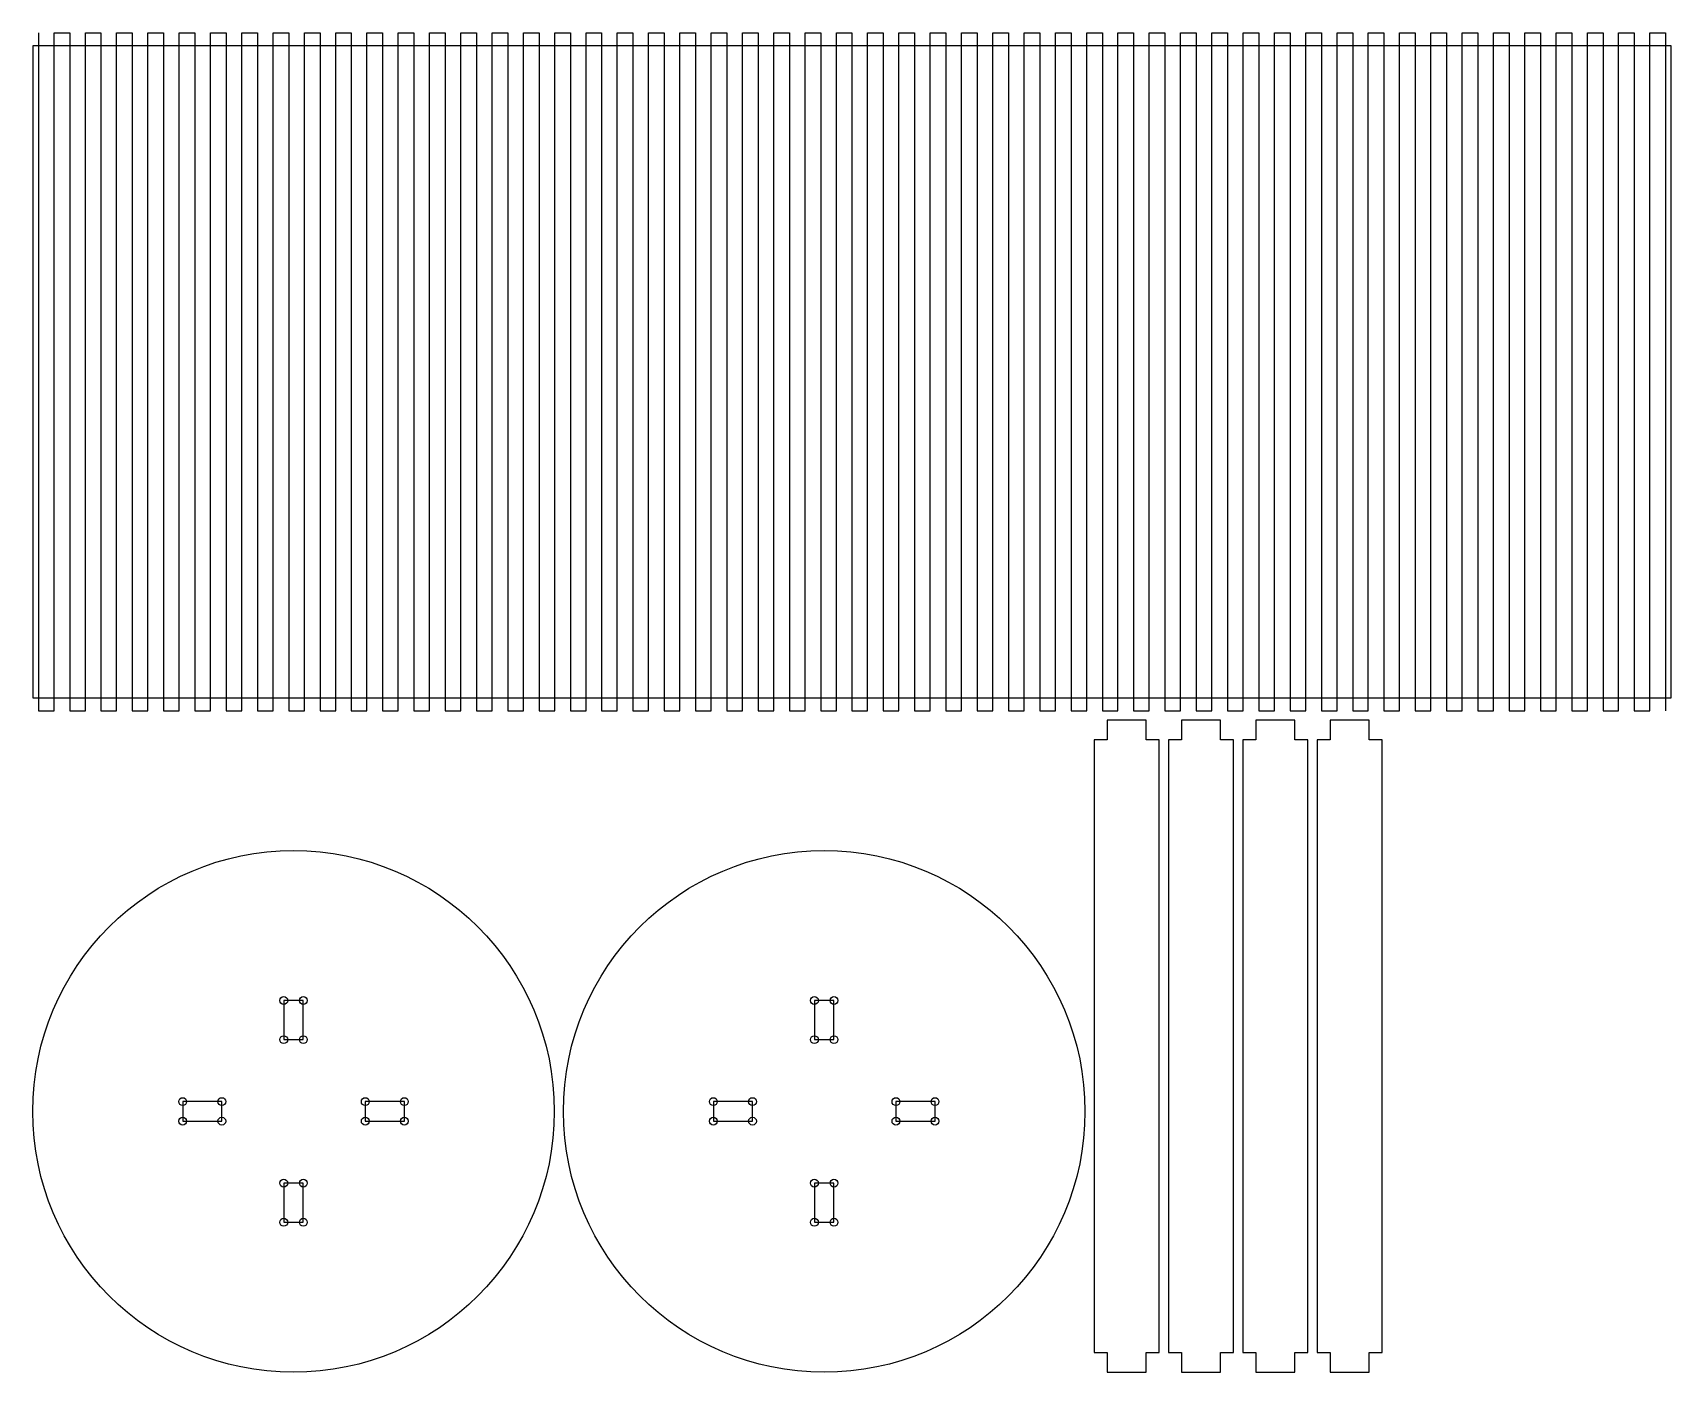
# Model space of a CAD drawing. Header units: millimetres. Extents: x 7 to 1264, y 7 to 1034.
import ezdxf

# ---------------------------------------------------------------- set-up
doc = ezdxf.new("R2010")
doc.units = ezdxf.units.MM
for name, color, linetype in [('ENCAIXE', 3, 'CONTINUOUS'), ('PERIMETRO', 7, 'CONTINUOUS'), ('RANHURAS', 1, 'CONTINUOUS')]:
    doc.layers.add(name, color=color, linetype=linetype)

msp = doc.modelspace()

# ---------------------------------------------------------------- linework, layer by layer
at = {"layer": 'ENCAIXE'}
for p, q in [((214.5, 292), (199.5, 292)), ((199.5, 292), (199.5, 262)), ((214.5, 262), (214.5, 292)), ((621.5, 292), (606.5, 292)), ((606.5, 292), (606.5, 262)), ((621.5, 262), (621.5, 292)), ((199.5, 262), (214.5, 262)), ((606.5, 262), (621.5, 262)), ((152, 214.5), (122, 214.5)), ((122, 214.5), (122, 199.5)), ((152, 199.5), (152, 214.5)), ((292, 214.5), (262, 214.5)), ((262, 214.5), (262, 199.5)), ((292, 199.5), (292, 214.5)), ((559, 214.5), (529, 214.5)), ((529, 214.5), (529, 199.5)), ((559, 199.5), (559, 214.5)), ((699, 214.5), (669, 214.5)), ((669, 214.5), (669, 199.5)), ((699, 199.5), (699, 214.5)), ((122, 199.5), (152, 199.5)), ((262, 199.5), (292, 199.5)), ((529, 199.5), (559, 199.5)), ((669, 199.5), (699, 199.5)), ((214.5, 152), (199.5, 152)), ((199.5, 152), (199.5, 122)), ((214.5, 122), (214.5, 152)), ((621.5, 152), (606.5, 152)), ((606.5, 152), (606.5, 122)), ((621.5, 122), (621.5, 152)), ((199.5, 122), (214.5, 122)), ((606.5, 122), (621.5, 122))]:
    msp.add_line(p, q, dxfattribs=at)
for centre in [(199.5, 292), (214.5, 292), (606.5, 292), (621.5, 292), (199.5, 262), (214.5, 262), (606.5, 262), (621.5, 262), (122, 214.5), (152, 214.5), (262, 214.5), (292, 214.5), (529, 214.5), (559, 214.5), (669, 214.5), (699, 214.5), (122, 199.5), (152, 199.5), (262, 199.5), (292, 199.5), (529, 199.5), (559, 199.5), (669, 199.5), (699, 199.5), (199.5, 152), (214.5, 152), (606.5, 152), (621.5, 152), (199.5, 122), (214.5, 122), (606.5, 122), (621.5, 122)]:
    msp.add_circle(centre, 3, dxfattribs=at)
at = {"layer": 'PERIMETRO'}
for p, q in [((1263.6371, 1024), (7, 1024)), ((7, 1024), (7, 524)), ((1263.6371, 524), (1263.6371, 1024)), ((7, 524), (1263.6371, 524)), ((861, 507), (831, 507)), ((831, 507), (831, 492)), ((861, 492), (861, 507)), ((918, 507), (888, 507)), ((888, 507), (888, 492)), ((918, 492), (918, 507)), ((975, 507), (945, 507)), ((945, 507), (945, 492)), ((975, 492), (975, 507)), ((1032, 507), (1002, 507)), ((1002, 507), (1002, 492)), ((1032, 492), (1032, 507)), ((831, 492), (821, 492)), ((821, 492), (821, 22)), ((871, 492), (861, 492)), ((871, 22), (871, 492)), ((888, 492), (878, 492)), ((878, 492), (878, 22)), ((928, 492), (918, 492)), ((928, 22), (928, 492)), ((945, 492), (935, 492)), ((935, 492), (935, 22)), ((985, 492), (975, 492)), ((985, 22), (985, 492)), ((1002, 492), (992, 492)), ((992, 492), (992, 22)), ((1042, 492), (1032, 492)), ((1042, 22), (1042, 492)), ((821, 22), (831, 22)), ((831, 22), (831, 7)), ((861, 7), (861, 22)), ((861, 22), (871, 22)), ((878, 22), (888, 22)), ((888, 22), (888, 7)), ((918, 7), (918, 22)), ((918, 22), (928, 22)), ((935, 22), (945, 22)), ((945, 22), (945, 7)), ((975, 7), (975, 22)), ((975, 22), (985, 22)), ((992, 22), (1002, 22)), ((1002, 22), (1002, 7)), ((1032, 7), (1032, 22)), ((1032, 22), (1042, 22)), ((831, 7), (861, 7)), ((888, 7), (918, 7)), ((945, 7), (975, 7)), ((1002, 7), (1032, 7))]:
    msp.add_line(p, q, dxfattribs=at)
for centre in [(207, 207), (614, 207)]:
    msp.add_circle(centre, 200, dxfattribs=at)
at = {"layer": 'RANHURAS'}
for p, q in [((11.3185, 1034), (11.3185, 514)), ((23.3185, 514), (23.3185, 1034)), ((23.3185, 1034), (35.3185, 1034)), ((35.3185, 1034), (35.3185, 514)), ((47.3185, 514), (47.3185, 1034)), ((47.3185, 1034), (59.3185, 1034)), ((59.3185, 1034), (59.3185, 514)), ((71.3185, 514), (71.3185, 1034)), ((71.3185, 1034), (83.3185, 1034)), ((83.3185, 1034), (83.3185, 514)), ((95.3185, 514), (95.3185, 1034)), ((95.3185, 1034), (107.3185, 1034)), ((107.3185, 1034), (107.3185, 514)), ((119.3185, 514), (119.3185, 1034)), ((119.3185, 1034), (131.3185, 1034)), ((131.3185, 1034), (131.3185, 514)), ((143.3185, 514), (143.3185, 1034)), ((143.3185, 1034), (155.3185, 1034)), ((155.3185, 1034), (155.3185, 514)), ((167.3185, 514), (167.3185, 1034)), ((167.3185, 1034), (179.3185, 1034)), ((179.3185, 1034), (179.3185, 514)), ((191.3185, 514), (191.3185, 1034)), ((191.3185, 1034), (203.3185, 1034)), ((203.3185, 1034), (203.3185, 514)), ((215.3185, 514), (215.3185, 1034)), ((215.3185, 1034), (227.3185, 1034)), ((227.3185, 1034), (227.3185, 514)), ((239.3185, 514), (239.3185, 1034)), ((239.3185, 1034), (251.3185, 1034)), ((251.3185, 1034), (251.3185, 514)), ((263.3185, 514), (263.3185, 1034)), ((263.3185, 1034), (275.3185, 1034)), ((275.3185, 1034), (275.3185, 514)), ((287.3185, 514), (287.3185, 1034)), ((287.3185, 1034), (299.3185, 1034)), ((299.3185, 1034), (299.3185, 514)), ((311.3185, 514), (311.3185, 1034)), ((311.3185, 1034), (323.3185, 1034)), ((323.3185, 1034), (323.3185, 514)), ((335.3185, 514), (335.3185, 1034)), ((335.3185, 1034), (347.3185, 1034)), ((347.3185, 1034), (347.3185, 514)), ((359.3185, 514), (359.3185, 1034)), ((359.3185, 1034), (371.3185, 1034)), ((371.3185, 1034), (371.3185, 514)), ((383.3185, 514), (383.3185, 1034)), ((383.3185, 1034), (395.3185, 1034)), ((395.3185, 1034), (395.3185, 514)), ((407.3185, 514), (407.3185, 1034)), ((407.3185, 1034), (419.3185, 1034)), ((419.3185, 1034), (419.3185, 514)), ((431.3185, 514), (431.3185, 1034)), ((431.3185, 1034), (443.3185, 1034)), ((443.3185, 1034), (443.3185, 514)), ((455.3185, 514), (455.3185, 1034)), ((455.3185, 1034), (467.3185, 1034)), ((467.3185, 1034), (467.3185, 514)), ((479.3185, 514), (479.3185, 1034)), ((479.3185, 1034), (491.3185, 1034)), ((491.3185, 1034), (491.3185, 514)), ((503.3185, 514), (503.3185, 1034)), ((503.3185, 1034), (515.3185, 1034)), ((515.3185, 1034), (515.3185, 514)), ((527.3185, 514), (527.3185, 1034)), ((527.3185, 1034), (539.3185, 1034)), ((539.3185, 1034), (539.3185, 514)), ((551.3185, 514), (551.3185, 1034)), ((551.3185, 1034), (563.3185, 1034)), ((563.3185, 1034), (563.3185, 514)), ((575.3185, 514), (575.3185, 1034)), ((575.3185, 1034), (587.3185, 1034)), ((587.3185, 1034), (587.3185, 514)), ((599.3185, 514), (599.3185, 1034)), ((599.3185, 1034), (611.3185, 1034)), ((611.3185, 1034), (611.3185, 514)), ((623.3185, 514), (623.3185, 1034)), ((623.3185, 1034), (635.3185, 1034)), ((635.3185, 1034), (635.3185, 514)), ((647.3185, 514), (647.3185, 1034)), ((647.3185, 1034), (659.3185, 1034)), ((659.3185, 1034), (659.3185, 514)), ((671.3185, 514), (671.3185, 1034)), ((671.3185, 1034), (683.3185, 1034)), ((683.3185, 1034), (683.3185, 514)), ((695.3185, 514), (695.3185, 1034)), ((695.3185, 1034), (707.3185, 1034)), ((707.3185, 1034), (707.3185, 514)), ((719.3185, 514), (719.3185, 1034)), ((719.3185, 1034), (731.3185, 1034)), ((731.3185, 1034), (731.3185, 514)), ((743.3185, 514), (743.3185, 1034)), ((743.3185, 1034), (755.3185, 1034)), ((755.3185, 1034), (755.3185, 514)), ((767.3185, 514), (767.3185, 1034)), ((767.3185, 1034), (779.3185, 1034)), ((779.3185, 1034), (779.3185, 514)), ((791.3185, 514), (791.3185, 1034)), ((791.3185, 1034), (803.3185, 1034)), ((803.3185, 1034), (803.3185, 514)), ((815.3185, 514), (815.3185, 1034)), ((815.3185, 1034), (827.3185, 1034)), ((827.3185, 1034), (827.3185, 514)), ((839.3185, 514), (839.3185, 1034)), ((839.3185, 1034), (851.3185, 1034)), ((851.3185, 1034), (851.3185, 514)), ((863.3185, 514), (863.3185, 1034)), ((863.3185, 1034), (875.3185, 1034)), ((875.3185, 1034), (875.3185, 514)), ((887.3185, 514), (887.3185, 1034)), ((887.3185, 1034), (899.3185, 1034)), ((899.3185, 1034), (899.3185, 514)), ((911.3185, 514), (911.3185, 1034)), ((911.3185, 1034), (923.3185, 1034)), ((923.3185, 1034), (923.3185, 514)), ((935.3185, 514), (935.3185, 1034)), ((935.3185, 1034), (947.3185, 1034)), ((947.3185, 1034), (947.3185, 514)), ((959.3185, 514), (959.3185, 1034)), ((959.3185, 1034), (971.3185, 1034)), ((971.3185, 1034), (971.3185, 514)), ((983.3185, 514), (983.3185, 1034)), ((983.3185, 1034), (995.3185, 1034)), ((995.3185, 1034), (995.3185, 514)), ((1007.3185, 514), (1007.3185, 1034)), ((1007.3185, 1034), (1019.3185, 1034)), ((1019.3185, 1034), (1019.3185, 514)), ((1031.3185, 514), (1031.3185, 1034)), ((1031.3185, 1034), (1043.3185, 1034)), ((1043.3185, 1034), (1043.3185, 514)), ((1055.3185, 514), (1055.3185, 1034)), ((1055.3185, 1034), (1067.3185, 1034)), ((1067.3185, 1034), (1067.3185, 514)), ((1079.3185, 514), (1079.3185, 1034)), ((1079.3185, 1034), (1091.3185, 1034)), ((1091.3185, 1034), (1091.3185, 514)), ((1103.3185, 514), (1103.3185, 1034)), ((1103.3185, 1034), (1115.3185, 1034)), ((1115.3185, 1034), (1115.3185, 514)), ((1127.3185, 514), (1127.3185, 1034)), ((1127.3185, 1034), (1139.3185, 1034)), ((1139.3185, 1034), (1139.3185, 514)), ((1151.3185, 514), (1151.3185, 1034)), ((1151.3185, 1034), (1163.3185, 1034)), ((1163.3185, 1034), (1163.3185, 514)), ((1175.3185, 514), (1175.3185, 1034)), ((1175.3185, 1034), (1187.3185, 1034)), ((1187.3185, 1034), (1187.3185, 514)), ((1199.3185, 514), (1199.3185, 1034)), ((1199.3185, 1034), (1211.3185, 1034)), ((1211.3185, 1034), (1211.3185, 514)), ((1223.3185, 514), (1223.3185, 1034)), ((1223.3185, 1034), (1235.3185, 1034)), ((1235.3185, 1034), (1235.3185, 514)), ((1247.3185, 514), (1247.3185, 1034)), ((1247.3185, 1034), (1259.3185, 1034)), ((1259.3185, 1034), (1259.3185, 514)), ((11.3185, 514), (23.3185, 514)), ((35.3185, 514), (47.3185, 514)), ((59.3185, 514), (71.3185, 514)), ((83.3185, 514), (95.3185, 514)), ((107.3185, 514), (119.3185, 514)), ((131.3185, 514), (143.3185, 514)), ((155.3185, 514), (167.3185, 514)), ((179.3185, 514), (191.3185, 514)), ((203.3185, 514), (215.3185, 514)), ((227.3185, 514), (239.3185, 514)), ((251.3185, 514), (263.3185, 514)), ((275.3185, 514), (287.3185, 514)), ((299.3185, 514), (311.3185, 514)), ((323.3185, 514), (335.3185, 514)), ((347.3185, 514), (359.3185, 514)), ((371.3185, 514), (383.3185, 514)), ((395.3185, 514), (407.3185, 514)), ((419.3185, 514), (431.3185, 514)), ((443.3185, 514), (455.3185, 514)), ((467.3185, 514), (479.3185, 514)), ((491.3185, 514), (503.3185, 514)), ((515.3185, 514), (527.3185, 514)), ((539.3185, 514), (551.3185, 514)), ((563.3185, 514), (575.3185, 514)), ((587.3185, 514), (599.3185, 514)), ((611.3185, 514), (623.3185, 514)), ((635.3185, 514), (647.3185, 514)), ((659.3185, 514), (671.3185, 514)), ((683.3185, 514), (695.3185, 514)), ((707.3185, 514), (719.3185, 514)), ((731.3185, 514), (743.3185, 514)), ((755.3185, 514), (767.3185, 514)), ((779.3185, 514), (791.3185, 514)), ((803.3185, 514), (815.3185, 514)), ((827.3185, 514), (839.3185, 514)), ((851.3185, 514), (863.3185, 514)), ((875.3185, 514), (887.3185, 514)), ((899.3185, 514), (911.3185, 514)), ((923.3185, 514), (935.3185, 514)), ((947.3185, 514), (959.3185, 514)), ((971.3185, 514), (983.3185, 514)), ((995.3185, 514), (1007.3185, 514)), ((1019.3185, 514), (1031.3185, 514)), ((1043.3185, 514), (1055.3185, 514)), ((1067.3185, 514), (1079.3185, 514)), ((1091.3185, 514), (1103.3185, 514)), ((1115.3185, 514), (1127.3185, 514)), ((1139.3185, 514), (1151.3185, 514)), ((1163.3185, 514), (1175.3185, 514)), ((1187.3185, 514), (1199.3185, 514)), ((1211.3185, 514), (1223.3185, 514)), ((1235.3185, 514), (1247.3185, 514))]:
    msp.add_line(p, q, dxfattribs=at)

doc.saveas('drawing.dxf')
